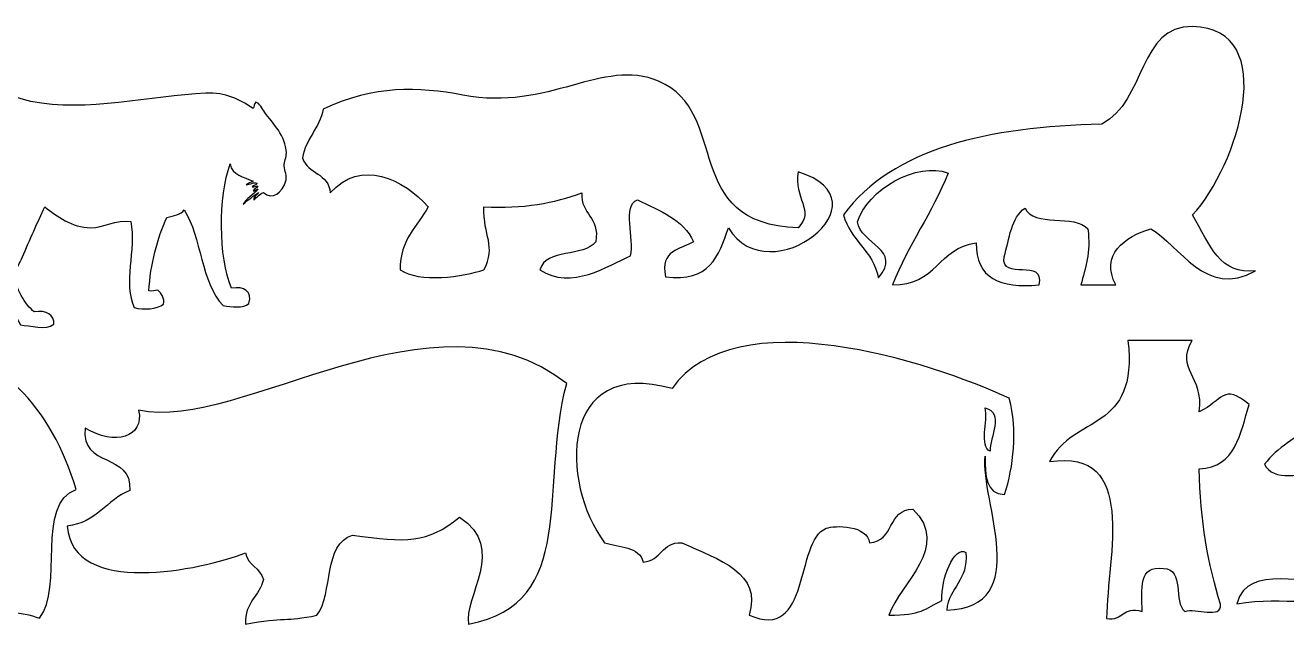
# Model space of a CAD drawing. Header units: centimetres. Extents: x -64 to 65, y -66 to 66.
# Drawn here: x -40.64 to -17.78, y -11.27 to -0.08 of the extents above; entities that cross this region are included whole.
import ezdxf

# ---------------------------------------------------------------- set-up
doc = ezdxf.new("R2010")
doc.units = ezdxf.units.CM
doc.header["$MEASUREMENT"] = 0
doc.layers.add('Layer 1', color=7, linetype='Continuous')

msp = doc.modelspace()

# ---------------------------------------------------------------- linework, layer by layer
at = {"layer": 'Layer 1'}
for points, knots in [([(-25.81442, -3.51703), (-24.9201, -2.30238), (-23.19325, -1.92027), (-21.13259, -1.87201), (-21.13259, -1.87201), (-20.32897, -1.44727), (-20.47407, -0.07739), (-19.4876, -0.10055), (-19.4876, -0.10055), (-17.87981, -0.13828), (-18.67223, -2.63015), (-19.4876, -3.51704), (-19.4876, -3.51704), (-19.17806, -4.07007), (-18.98526, -4.60569), (-18.34878, -4.52934), (-18.34878, -4.52934), (-19.2495, -5.04724), (-19.72758, -4.0546), (-20.24682, -3.77007), (-20.24682, -3.77007), (-20.71807, -3.90215), (-21.16863, -4.24989), (-20.87949, -4.78237), (-20.87949, -4.78237), (-21.09042, -4.78237), (-21.30126, -4.78237), (-21.51216, -4.78237), (-21.51216, -4.78237), (-21.43562, -4.47934), (-21.33023, -4.2051), (-21.38564, -3.77007), (-21.38564, -3.77007), (-21.61551, -3.49382), (-22.37224, -3.74443), (-22.52446, -3.3905), (-22.52446, -3.3905), (-22.77783, -3.55891), (-22.80637, -3.95218), (-22.90408, -4.27625), (-22.90408, -4.27625), (-22.97853, -4.73038), (-22.1483, -4.27966), (-22.27138, -4.78237), (-22.27138, -4.78237), (-22.9748, -4.85312), (-23.41615, -4.6618), (-23.4102, -4.0232), (-23.4102, -4.0232), (-24.08946, -4.1031), (-24.14259, -4.8092), (-24.92862, -4.78237), (-24.92862, -4.78237), (-24.63544, -4.06329), (-24.20932, -3.47713), (-23.91632, -2.75778), (-23.91632, -2.75778), (-24.47417, -2.54085), (-25.3855, -3.05755), (-25.56129, -3.64358), (-25.56129, -3.64358), (-25.50393, -4.04117), (-24.73682, -4.14769), (-25.18169, -4.65588), (-25.18169, -4.65588), (-25.278, -4.16153), (-25.68818, -3.98129), (-25.81442, -3.51703)], [0, 0, 0, 0, 0.05555556, 0.05555556, 0.05555556, 0.05555556, 0.11111111, 0.11111111, 0.11111111, 0.11111111, 0.16666667, 0.16666667, 0.16666667, 0.16666667, 0.22222222, 0.22222222, 0.22222222, 0.22222222, 0.27777778, 0.27777778, 0.27777778, 0.27777778, 0.33333333, 0.33333333, 0.33333333, 0.33333333, 0.38888889, 0.38888889, 0.38888889, 0.38888889, 0.44444444, 0.44444444, 0.44444444, 0.44444444, 0.5, 0.5, 0.5, 0.5, 0.55555556, 0.55555556, 0.55555556, 0.55555556, 0.61111111, 0.61111111, 0.61111111, 0.61111111, 0.66666667, 0.66666667, 0.66666667, 0.66666667, 0.72222222, 0.72222222, 0.72222222, 0.72222222, 0.77777778, 0.77777778, 0.77777778, 0.77777778, 0.83333333, 0.83333333, 0.83333333, 0.83333333, 0.88888889, 0.88888889, 0.88888889, 0.88888889, 1, 1, 1, 1]), ([(-26.63521, -3.74954), (-26.32403, -3.44027), (-26.72877, -3.20085), (-26.63521, -2.73724), (-26.63521, -2.73724), (-24.94489, -3.24781), (-27.15681, -4.97768), (-27.90058, -3.74954), (-27.90058, -3.74954), (-28.06928, -4.25566), (-28.24851, -4.75128), (-29.0394, -4.63529), (-29.0394, -4.63529), (-29.14283, -4.15221), (-28.77008, -4.14539), (-28.53325, -4.00257), (-28.53325, -4.00257), (-28.71571, -3.59453), (-29.1528, -3.44115), (-29.54555, -3.2434), (-29.54555, -3.2434), (-29.8309, -3.33762), (-29.595, -3.95312), (-29.67207, -4.2557), (-29.67207, -4.2557), (-30.08519, -4.43787), (-30.74424, -4.89014), (-31.31706, -4.50875), (-31.31706, -4.50875), (-31.19964, -4.12005), (-30.52469, -4.2888), (-30.30476, -4.00258), (-30.30476, -4.00258), (-30.22152, -3.53977), (-30.57855, -3.51718), (-30.55781, -3.11683), (-30.55781, -3.11683), (-31.04938, -3.30013), (-31.61718, -3.40721), (-32.32933, -3.36993), (-32.32933, -3.36993), (-32.34642, -3.90071), (-32.09925, -4.07676), (-32.32933, -4.50872), (-32.32933, -4.50872), (-32.68596, -4.64014), (-33.51323, -4.75087), (-33.84775, -4.50872), (-33.84775, -4.50872), (-33.85331, -3.95484), (-33.53189, -3.72793), (-33.34163, -3.36993), (-33.34163, -3.36993), (-33.77213, -2.86966), (-34.56588, -2.4876), (-35.11312, -3.11683), (-35.11312, -3.11683), (-35.13696, -2.7611), (-35.52598, -2.77049), (-35.61927, -2.48416), (-35.61927, -2.48416), (-35.55469, -2.12697), (-35.31312, -1.94671), (-35.23965, -1.59841), (-35.23965, -1.59841), (-34.31311, -1.16304), (-33.52711, -1.18913), (-32.70894, -1.34536), (-32.70894, -1.34536), (-31.14504, -1.64389), (-30.18513, -0.66075), (-29.16593, -1.09226), (-29.16593, -1.09226), (-27.84012, -1.65354), (-28.78466, -3.67906), (-26.63521, -3.74954)], [0, 0, 0, 0, 0.05, 0.05, 0.05, 0.05, 0.1, 0.1, 0.1, 0.1, 0.15, 0.15, 0.15, 0.15, 0.2, 0.2, 0.2, 0.2, 0.25, 0.25, 0.25, 0.25, 0.3, 0.3, 0.3, 0.3, 0.35, 0.35, 0.35, 0.35, 0.4, 0.4, 0.4, 0.4, 0.45, 0.45, 0.45, 0.45, 0.5, 0.5, 0.5, 0.5, 0.55, 0.55, 0.55, 0.55, 0.6, 0.6, 0.6, 0.6, 0.65, 0.65, 0.65, 0.65, 0.7, 0.7, 0.7, 0.7, 0.75, 0.75, 0.75, 0.75, 0.8, 0.8, 0.8, 0.8, 0.85, 0.85, 0.85, 0.85, 0.9, 0.9, 0.9, 0.9, 1, 1, 1, 1]), ([(-36.41333, -3.1075), (-36.5072, -3.17724), (-36.60833, -3.23969), (-36.69019, -3.32144), (-36.69019, -3.32144), (-36.65291, -3.22857), (-36.49358, -3.14896), (-36.42595, -3.04455), (-36.42595, -3.04455), (-36.45741, -3.05503), (-36.47535, -3.07908), (-36.51403, -3.08233), (-36.51403, -3.08233), (-36.49731, -3.04031), (-36.44042, -3.03849), (-36.42595, -2.99422), (-36.42595, -2.99422), (-36.47336, -2.98456), (-36.48609, -3.00959), (-36.5266, -3.00684), (-36.5266, -3.00684), (-36.50334, -2.97977), (-36.45918, -2.97361), (-36.43855, -2.94392), (-36.43855, -2.94392), (-36.49922, -2.90878), (-36.56997, -2.97157), (-36.63987, -2.96908), (-36.63987, -2.96908), (-36.60151, -2.9445), (-36.55343, -2.92966), (-36.51403, -2.90616), (-36.51403, -2.90616), (-36.67921, -2.82808), (-36.88963, -2.79517), (-36.92927, -2.59154), (-36.92927, -2.59154), (-37.14102, -3.18945), (-37.14165, -4.27477), (-36.90411, -4.84404), (-36.90411, -4.84404), (-36.67445, -4.80483), (-36.5211, -4.90323), (-36.58949, -5.12087), (-36.58949, -5.12087), (-36.68241, -5.21593), (-36.90834, -5.18127), (-37.05513, -5.15863), (-37.05513, -5.15863), (-37.45836, -4.74816), (-37.44603, -3.92207), (-37.75979, -3.42209), (-37.75979, -3.42209), (-37.81974, -3.51313), (-37.95119, -3.53266), (-38.07441, -3.56047), (-38.07441, -3.56047), (-38.24554, -3.93581), (-38.37307, -4.41796), (-38.40159, -4.89437), (-38.40159, -4.89437), (-38.33325, -4.90397), (-38.29965, -4.87881), (-38.23797, -4.88175), (-38.23797, -4.88175), (-38.17764, -4.93059), (-38.10949, -5.0383), (-38.1373, -5.13345), (-38.1373, -5.13345), (-38.24692, -5.22111), (-38.49713, -5.24434), (-38.66583, -5.19637), (-38.66583, -5.19637), (-38.87646, -4.76573), (-38.62593, -4.1469), (-38.72875, -3.63596), (-38.72875, -3.63596), (-39.00069, -3.59159), (-39.21873, -3.75007), (-39.4586, -3.74923), (-39.4586, -3.74923), (-39.79737, -3.74799), (-40.06143, -3.53484), (-40.28913, -3.3717), (-40.28913, -3.3717), (-40.40801, -3.6266), (-40.5644, -3.98069), (-40.6918, -4.27771), (-40.6918, -4.27771), (-40.73601, -4.38082), (-40.80867, -4.49739), (-40.81764, -4.57971), (-40.81764, -4.57971), (-40.84542, -4.8339), (-40.62801, -5.1551), (-40.47789, -5.27183), (-40.47789, -5.27183), (-40.25627, -5.23481), (-40.10589, -5.33597), (-40.12557, -5.49831), (-40.12557, -5.49831), (-40.254, -5.61015), (-40.56123, -5.52098), (-40.72956, -5.51093), (-40.72956, -5.51093), (-40.85889, -5.21356), (-41.25148, -5.06397), (-41.37133, -4.76851), (-41.37133, -4.76851), (-41.45261, -4.56814), (-41.26087, -4.37566), (-41.23293, -4.13933), (-41.23293, -4.13933), (-41.20213, -3.87893), (-41.28717, -3.6793), (-41.3336, -3.42207), (-41.3336, -3.42207), (-41.58038, -3.53648), (-41.85565, -3.75399), (-42.13894, -3.93798), (-42.13894, -3.93798), (-42.47591, -4.15682), (-42.81442, -4.40846), (-42.74296, -4.95723), (-42.74296, -4.95723), (-42.56683, -5.02552), (-42.25668, -5.02308), (-42.34029, -5.30958), (-42.34029, -5.30958), (-42.54145, -5.33625), (-42.74979, -5.34204), (-42.91912, -5.28442), (-42.91912, -5.28442), (-43.05395, -5.1561), (-43.03223, -4.9012), (-43.00723, -4.66781), (-43.00723, -4.66781), (-43.61575, -4.87842), (-43.95407, -4.34536), (-43.88805, -3.84993), (-43.88805, -3.84993), (-43.85633, -3.61149), (-43.04239, -3.39564), (-43.13306, -3.87504), (-43.13306, -3.87504), (-43.17934, -4.11978), (-43.39158, -3.90491), (-43.52316, -3.95055), (-43.52316, -3.95055), (-43.60346, -3.97841), (-43.64635, -4.07591), (-43.62381, -4.18965), (-43.62381, -4.18965), (-43.5747, -4.43743), (-43.09917, -4.45574), (-42.9695, -4.20224), (-42.9695, -4.20224), (-42.97762, -4.05987), (-42.9478, -3.95549), (-42.95688, -3.81214), (-42.95688, -3.81214), (-42.87428, -3.74793), (-42.75596, -3.71946), (-42.65488, -3.67374), (-42.65488, -3.67374), (-42.17503, -3.1387), (-42.17776, -2.18985), (-41.66079, -1.67293), (-41.66079, -1.67293), (-41.50553, -1.51765), (-41.25066, -1.35569), (-40.99385, -1.34575), (-40.99385, -1.34575), (-40.87129, -1.34101), (-40.72244, -1.42282), (-40.54083, -1.45899), (-40.54083, -1.45899), (-39.52742, -1.66087), (-38.36595, -1.35967), (-37.36975, -1.30799), (-37.36975, -1.30799), (-37.00931, -1.28934), (-36.7561, -1.42298), (-36.51406, -1.58485), (-36.51406, -1.58485), (-36.4812, -1.56318), (-36.5007, -1.48912), (-36.46374, -1.47161), (-36.46374, -1.47161), (-36.3905, -1.49161), (-36.35428, -1.58755), (-36.30015, -1.66036), (-36.30015, -1.66036), (-36.16122, -1.84721), (-35.91529, -2.08269), (-35.91005, -2.39021), (-35.91005, -2.39021), (-35.90867, -2.46964), (-35.95064, -2.54893), (-35.94781, -2.62931), (-35.94781, -2.62931), (-35.94466, -2.71792), (-35.88984, -2.80925), (-35.92265, -2.91871), (-35.92265, -2.91871), (-35.97517, -3.09386), (-36.16789, -3.26701), (-36.32532, -3.10749), (-36.32532, -3.10749), (-36.39663, -3.14107), (-36.44518, -3.19737), (-36.50151, -3.24589), (-36.50151, -3.24589), (-36.51716, -3.20466), (-36.43884, -3.14941), (-36.41333, -3.1075)], [0, 0, 0, 0, 0.01818182, 0.01818182, 0.01818182, 0.01818182, 0.03636364, 0.03636364, 0.03636364, 0.03636364, 0.05454545, 0.05454545, 0.05454545, 0.05454545, 0.07272727, 0.07272727, 0.07272727, 0.07272727, 0.09090909, 0.09090909, 0.09090909, 0.09090909, 0.10909091, 0.10909091, 0.10909091, 0.10909091, 0.12727273, 0.12727273, 0.12727273, 0.12727273, 0.14545455, 0.14545455, 0.14545455, 0.14545455, 0.16363636, 0.16363636, 0.16363636, 0.16363636, 0.18181818, 0.18181818, 0.18181818, 0.18181818, 0.2, 0.2, 0.2, 0.2, 0.21818182, 0.21818182, 0.21818182, 0.21818182, 0.23636364, 0.23636364, 0.23636364, 0.23636364, 0.25454545, 0.25454545, 0.25454545, 0.25454545, 0.27272727, 0.27272727, 0.27272727, 0.27272727, 0.29090909, 0.29090909, 0.29090909, 0.29090909, 0.30909091, 0.30909091, 0.30909091, 0.30909091, 0.32727273, 0.32727273, 0.32727273, 0.32727273, 0.34545455, 0.34545455, 0.34545455, 0.34545455, 0.36363636, 0.36363636, 0.36363636, 0.36363636, 0.38181818, 0.38181818, 0.38181818, 0.38181818, 0.4, 0.4, 0.4, 0.4, 0.41818182, 0.41818182, 0.41818182, 0.41818182, 0.43636364, 0.43636364, 0.43636364, 0.43636364, 0.45454545, 0.45454545, 0.45454545, 0.45454545, 0.47272727, 0.47272727, 0.47272727, 0.47272727, 0.49090909, 0.49090909, 0.49090909, 0.49090909, 0.50909091, 0.50909091, 0.50909091, 0.50909091, 0.52727273, 0.52727273, 0.52727273, 0.52727273, 0.54545455, 0.54545455, 0.54545455, 0.54545455, 0.56363636, 0.56363636, 0.56363636, 0.56363636, 0.58181818, 0.58181818, 0.58181818, 0.58181818, 0.6, 0.6, 0.6, 0.6, 0.61818182, 0.61818182, 0.61818182, 0.61818182, 0.63636364, 0.63636364, 0.63636364, 0.63636364, 0.65454545, 0.65454545, 0.65454545, 0.65454545, 0.67272727, 0.67272727, 0.67272727, 0.67272727, 0.69090909, 0.69090909, 0.69090909, 0.69090909, 0.70909091, 0.70909091, 0.70909091, 0.70909091, 0.72727273, 0.72727273, 0.72727273, 0.72727273, 0.74545455, 0.74545455, 0.74545455, 0.74545455, 0.76363636, 0.76363636, 0.76363636, 0.76363636, 0.78181818, 0.78181818, 0.78181818, 0.78181818, 0.8, 0.8, 0.8, 0.8, 0.81818182, 0.81818182, 0.81818182, 0.81818182, 0.83636364, 0.83636364, 0.83636364, 0.83636364, 0.85454545, 0.85454545, 0.85454545, 0.85454545, 0.87272727, 0.87272727, 0.87272727, 0.87272727, 0.89090909, 0.89090909, 0.89090909, 0.89090909, 0.90909091, 0.90909091, 0.90909091, 0.90909091, 0.92727273, 0.92727273, 0.92727273, 0.92727273, 0.94545455, 0.94545455, 0.94545455, 0.94545455, 0.96363636, 0.96363636, 0.96363636, 0.96363636, 1, 1, 1, 1]), ([(-30.83026, -6.57095), (-31.32477, -8.46264), (-30.61595, -10.55957), (-32.60773, -10.93382), (-32.60773, -10.93382), (-32.70629, -10.4604), (-31.9018, -9.54735), (-32.76931, -8.99477), (-32.76931, -8.99477), (-33.36396, -9.47639), (-33.7389, -9.45567), (-34.70836, -9.31796), (-34.70836, -9.31796), (-35.24123, -9.48528), (-35.05719, -10.36952), (-35.35471, -10.77224), (-35.35471, -10.77224), (-35.92894, -10.89776), (-35.94203, -10.79375), (-36.64741, -10.93382), (-36.64741, -10.93382), (-36.67236, -10.53184), (-36.39357, -10.4336), (-36.32422, -10.12591), (-36.32422, -10.12591), (-36.38134, -9.91363), (-36.6087, -9.87172), (-36.64741, -9.64114), (-36.64741, -9.64114), (-37.45349, -9.9525), (-39.78333, -10.44979), (-39.87916, -9.15637), (-39.87916, -9.15637), (-39.34878, -9.09425), (-39.16672, -8.68385), (-38.74804, -8.50999), (-38.74804, -8.50999), (-38.69475, -7.81035), (-39.64294, -8.11224), (-39.55597, -7.3789), (-39.55597, -7.3789), (-39.01738, -7.71143), (-38.47798, -7.54617), (-38.58646, -7.05571), (-38.58646, -7.05571), (-36.72091, -7.4563), (-33.2472, -4.68487), (-30.83026, -6.57095)], [0, 0, 0, 0, 0.07692308, 0.07692308, 0.07692308, 0.07692308, 0.15384615, 0.15384615, 0.15384615, 0.15384615, 0.23076923, 0.23076923, 0.23076923, 0.23076923, 0.30769231, 0.30769231, 0.30769231, 0.30769231, 0.38461538, 0.38461538, 0.38461538, 0.38461538, 0.46153846, 0.46153846, 0.46153846, 0.46153846, 0.53846154, 0.53846154, 0.53846154, 0.53846154, 0.61538462, 0.61538462, 0.61538462, 0.61538462, 0.69230769, 0.69230769, 0.69230769, 0.69230769, 0.76923077, 0.76923077, 0.76923077, 0.76923077, 0.84615385, 0.84615385, 0.84615385, 0.84615385, 1, 1, 1, 1]), ([(-22.80928, -6.83916), (-22.65897, -7.43172), (-22.72998, -8.07664), (-22.89659, -8.58536), (-22.89659, -8.58536), (-23.2338, -8.57332), (-23.25423, -8.24452), (-23.24581, -7.88691), (-23.24581, -7.88691), (-23.33921, -8.70368), (-22.35226, -10.62522), (-23.94426, -10.68078), (-23.94426, -10.68078), (-23.89952, -10.25988), (-23.55024, -10.14349), (-23.59504, -9.63306), (-23.59504, -9.63306), (-23.81073, -9.50863), (-24.04761, -10.10881), (-24.03158, -10.50613), (-24.03158, -10.50613), (-24.3335, -10.65361), (-24.40231, -10.77616), (-24.99196, -10.76807), (-24.99196, -10.76807), (-24.78212, -10.18813), (-23.86256, -9.53715), (-24.5554, -8.84725), (-24.5554, -8.84725), (-25.01361, -8.85471), (-24.89661, -9.43735), (-25.34119, -9.45844), (-25.34119, -9.45844), (-25.37201, -9.14425), (-25.96973, -9.13443), (-26.12695, -9.19653), (-26.12695, -9.19653), (-26.69252, -9.41989), (-26.40423, -11.27145), (-27.52387, -10.76808), (-27.52387, -10.76808), (-27.28545, -10.00693), (-28.05507, -9.76766), (-28.74619, -9.45845), (-28.74619, -9.45845), (-29.11333, -9.44054), (-29.11288, -9.79021), (-29.44464, -9.80767), (-29.44464, -9.80767), (-29.5092, -9.52298), (-29.88051, -9.54504), (-30.14311, -9.45845), (-30.14311, -9.45845), (-30.95967, -8.36474), (-30.96747, -6.083), (-28.92079, -6.66458), (-28.92079, -6.66458), (-27.79101, -5.03783), (-24.26102, -6.16593), (-22.80928, -6.83916)], [0, 0, 0, 0, 0.0625, 0.0625, 0.0625, 0.0625, 0.125, 0.125, 0.125, 0.125, 0.1875, 0.1875, 0.1875, 0.1875, 0.25, 0.25, 0.25, 0.25, 0.3125, 0.3125, 0.3125, 0.3125, 0.375, 0.375, 0.375, 0.375, 0.4375, 0.4375, 0.4375, 0.4375, 0.5, 0.5, 0.5, 0.5, 0.5625, 0.5625, 0.5625, 0.5625, 0.625, 0.625, 0.625, 0.625, 0.6875, 0.6875, 0.6875, 0.6875, 0.75, 0.75, 0.75, 0.75, 0.8125, 0.8125, 0.8125, 0.8125, 0.875, 0.875, 0.875, 0.875, 1, 1, 1, 1]), ([(-45.49926, -9.8271), (-45.87735, -10.03882), (-45.93138, -11.05373), (-46.50015, -10.71676), (-46.50015, -10.71676), (-46.75394, -10.19828), (-46.16072, -9.67827), (-45.9441, -9.27105), (-45.9441, -9.27105), (-46.78891, -9.54979), (-47.13536, -11.09223), (-48.39073, -10.27192), (-48.39073, -10.27192), (-48.15099, -9.33765), (-48.06474, -8.90987), (-47.94589, -7.9365), (-47.94589, -7.9365), (-46.70129, -7.05827), (-44.76716, -5.60216), (-42.60776, -5.82348), (-42.60776, -5.82348), (-41.08159, -5.9799), (-40.17195, -7.00455), (-39.71629, -8.49254), (-39.71629, -8.49254), (-40.46099, -8.74876), (-39.93515, -10.27549), (-40.38354, -10.82796), (-40.38354, -10.82796), (-40.69533, -10.6949), (-41.15094, -10.7057), (-41.60687, -10.71676), (-41.60687, -10.71676), (-41.40957, -10.50628), (-41.52585, -9.98222), (-41.49567, -9.60466), (-41.49567, -9.60466), (-42.09911, -9.12238), (-43.83043, -9.61244), (-44.83199, -9.49346), (-44.83199, -9.49346), (-44.95338, -9.92814), (-45.08512, -10.35246), (-45.16563, -10.82797), (-45.16563, -10.82797), (-45.42511, -10.82797), (-45.68458, -10.82797), (-45.94411, -10.82797), (-45.94411, -10.82797), (-45.85266, -10.43752), (-45.32141, -10.48687), (-45.49926, -9.8271)], [0, 0, 0, 0, 0.07142857, 0.07142857, 0.07142857, 0.07142857, 0.14285714, 0.14285714, 0.14285714, 0.14285714, 0.21428571, 0.21428571, 0.21428571, 0.21428571, 0.28571429, 0.28571429, 0.28571429, 0.28571429, 0.35714286, 0.35714286, 0.35714286, 0.35714286, 0.42857143, 0.42857143, 0.42857143, 0.42857143, 0.5, 0.5, 0.5, 0.5, 0.57142857, 0.57142857, 0.57142857, 0.57142857, 0.64285714, 0.64285714, 0.64285714, 0.64285714, 0.71428571, 0.71428571, 0.71428571, 0.71428571, 0.78571429, 0.78571429, 0.78571429, 0.78571429, 0.85714286, 0.85714286, 0.85714286, 0.85714286, 1, 1, 1, 1]), ([(-20.65988, -5.79086), (-20.27216, -5.79086), (-19.88441, -5.79086), (-19.49669, -5.79086), (-19.49669, -5.79086), (-19.80765, -6.31791), (-19.27767, -6.42922), (-19.36741, -7.08335), (-19.36741, -7.08335), (-18.94257, -6.88449), (-18.93246, -6.55461), (-18.46272, -6.9541), (-18.46272, -6.9541), (-18.62777, -7.47832), (-18.70317, -8.09228), (-19.36741, -8.11734), (-19.36741, -8.11734), (-19.35217, -9.04984), (-19.20993, -9.85544), (-18.97972, -10.57302), (-18.97972, -10.57302), (-18.95792, -10.85327), (-19.43811, -10.63157), (-19.62591, -10.70227), (-19.62591, -10.70227), (-19.8479, -10.53648), (-19.62853, -9.9294), (-20.01366, -9.92675), (-20.01366, -9.92675), (-20.47658, -9.85161), (-20.40662, -10.30931), (-20.40138, -10.70227), (-20.40138, -10.70227), (-20.76669, -10.59546), (-20.73624, -10.88444), (-21.04765, -10.83152), (-21.04765, -10.83152), (-21.02781, -9.68238), (-20.47163, -7.74023), (-22.08159, -7.98807), (-22.08159, -7.98807), (-21.6517, -7.13875), (-20.46277, -7.45535), (-20.65988, -5.79086)], [0, 0, 0, 0, 0.08333333, 0.08333333, 0.08333333, 0.08333333, 0.16666667, 0.16666667, 0.16666667, 0.16666667, 0.25, 0.25, 0.25, 0.25, 0.33333333, 0.33333333, 0.33333333, 0.33333333, 0.41666667, 0.41666667, 0.41666667, 0.41666667, 0.5, 0.5, 0.5, 0.5, 0.58333333, 0.58333333, 0.58333333, 0.58333333, 0.66666667, 0.66666667, 0.66666667, 0.66666667, 0.75, 0.75, 0.75, 0.75, 0.83333333, 0.83333333, 0.83333333, 0.83333333, 1, 1, 1, 1]), ([(-8.25008, -8.14618), (-8.16068, -8.60981), (-8.55766, -8.91027), (-8.78716, -9.18197), (-8.78716, -9.18197), (-10.36363, -9.70926), (-11.49681, -8.11393), (-12.93043, -8.37634), (-12.93043, -8.37634), (-13.09283, -8.40611), (-13.23841, -8.55721), (-13.39075, -8.60653), (-13.39075, -8.60653), (-13.54307, -8.65577), (-13.69026, -8.63796), (-13.85113, -8.68323), (-13.85113, -8.68323), (-14.28886, -8.8065), (-14.67848, -9.07479), (-15.07874, -9.29706), (-15.07874, -9.29706), (-15.01804, -9.46309), (-14.85969, -9.53738), (-15.00201, -9.71902), (-15.00201, -9.71902), (-15.68019, -9.57503), (-16.10953, -10.00956), (-16.34472, -10.52465), (-16.34472, -10.52465), (-17.18977, -10.61352), (-17.79734, -10.42673), (-18.68491, -10.56301), (-18.68491, -10.56301), (-18.48372, -9.80421), (-17.41576, -10.27374), (-16.80512, -10.10266), (-16.80512, -10.10266), (-16.6405, -10.05654), (-15.94909, -9.48682), (-15.8844, -9.25869), (-15.8844, -9.25869), (-15.85252, -9.14624), (-15.90856, -8.98006), (-15.8844, -8.87504), (-15.8844, -8.87504), (-16.52138, -8.84702), (-16.74467, -8.4054), (-17.1504, -8.14614), (-17.1504, -8.14614), (-17.50161, -8.22517), (-18.03728, -8.35871), (-18.18619, -8.03102), (-18.18619, -8.03102), (-17.94486, -7.7353), (-17.61511, -7.52797), (-17.26549, -7.34048), (-17.26549, -7.34048), (-17.19053, -7.13413), (-17.20101, -6.84227), (-16.95857, -6.8034), (-16.95857, -6.8034), (-16.80379, -6.93291), (-16.71216, -6.93847), (-16.49822, -6.95683), (-16.49822, -6.95683), (-16.45948, -7.22578), (-16.61054, -7.30486), (-16.69004, -7.45557), (-16.69004, -7.45557), (-16.13232, -7.68978), (-15.87367, -7.17085), (-15.61586, -6.95683), (-15.61586, -6.95683), (-15.30368, -6.69775), (-14.80462, -6.52143), (-14.27315, -6.57321), (-14.27315, -6.57321), (-13.61857, -6.63692), (-13.30007, -7.05414), (-12.73859, -7.4172), (-12.73859, -7.4172), (-12.27853, -7.7147), (-11.54691, -7.94031), (-10.97387, -8.2228), (-10.97387, -8.2228), (-10.44529, -8.48344), (-9.58822, -8.91236), (-9.01733, -8.79827), (-9.01733, -8.79827), (-8.64441, -8.72384), (-8.61809, -8.28021), (-8.25008, -8.14618)], [0, 0, 0, 0, 0.04166667, 0.04166667, 0.04166667, 0.04166667, 0.08333333, 0.08333333, 0.08333333, 0.08333333, 0.125, 0.125, 0.125, 0.125, 0.16666667, 0.16666667, 0.16666667, 0.16666667, 0.20833333, 0.20833333, 0.20833333, 0.20833333, 0.25, 0.25, 0.25, 0.25, 0.29166667, 0.29166667, 0.29166667, 0.29166667, 0.33333333, 0.33333333, 0.33333333, 0.33333333, 0.375, 0.375, 0.375, 0.375, 0.41666667, 0.41666667, 0.41666667, 0.41666667, 0.45833333, 0.45833333, 0.45833333, 0.45833333, 0.5, 0.5, 0.5, 0.5, 0.54166667, 0.54166667, 0.54166667, 0.54166667, 0.58333333, 0.58333333, 0.58333333, 0.58333333, 0.625, 0.625, 0.625, 0.625, 0.66666667, 0.66666667, 0.66666667, 0.66666667, 0.70833333, 0.70833333, 0.70833333, 0.70833333, 0.75, 0.75, 0.75, 0.75, 0.79166667, 0.79166667, 0.79166667, 0.79166667, 0.83333333, 0.83333333, 0.83333333, 0.83333333, 0.875, 0.875, 0.875, 0.875, 0.91666667, 0.91666667, 0.91666667, 0.91666667, 1, 1, 1, 1]), ([(-23.15853, -7.7996), (-23.16205, -7.53996), (-22.89868, -7.10158), (-23.24584, -7.01381), (-23.24584, -7.01381), (-23.19176, -7.25077), (-23.35665, -7.7067), (-23.15853, -7.7996)], [0, 0, 0, 0, 0.33333333, 0.33333333, 0.33333333, 0.33333333, 1, 1, 1, 1])]:
    msp.add_open_spline(points, degree=3, knots=knots, dxfattribs=at)

doc.saveas('drawing.dxf')
